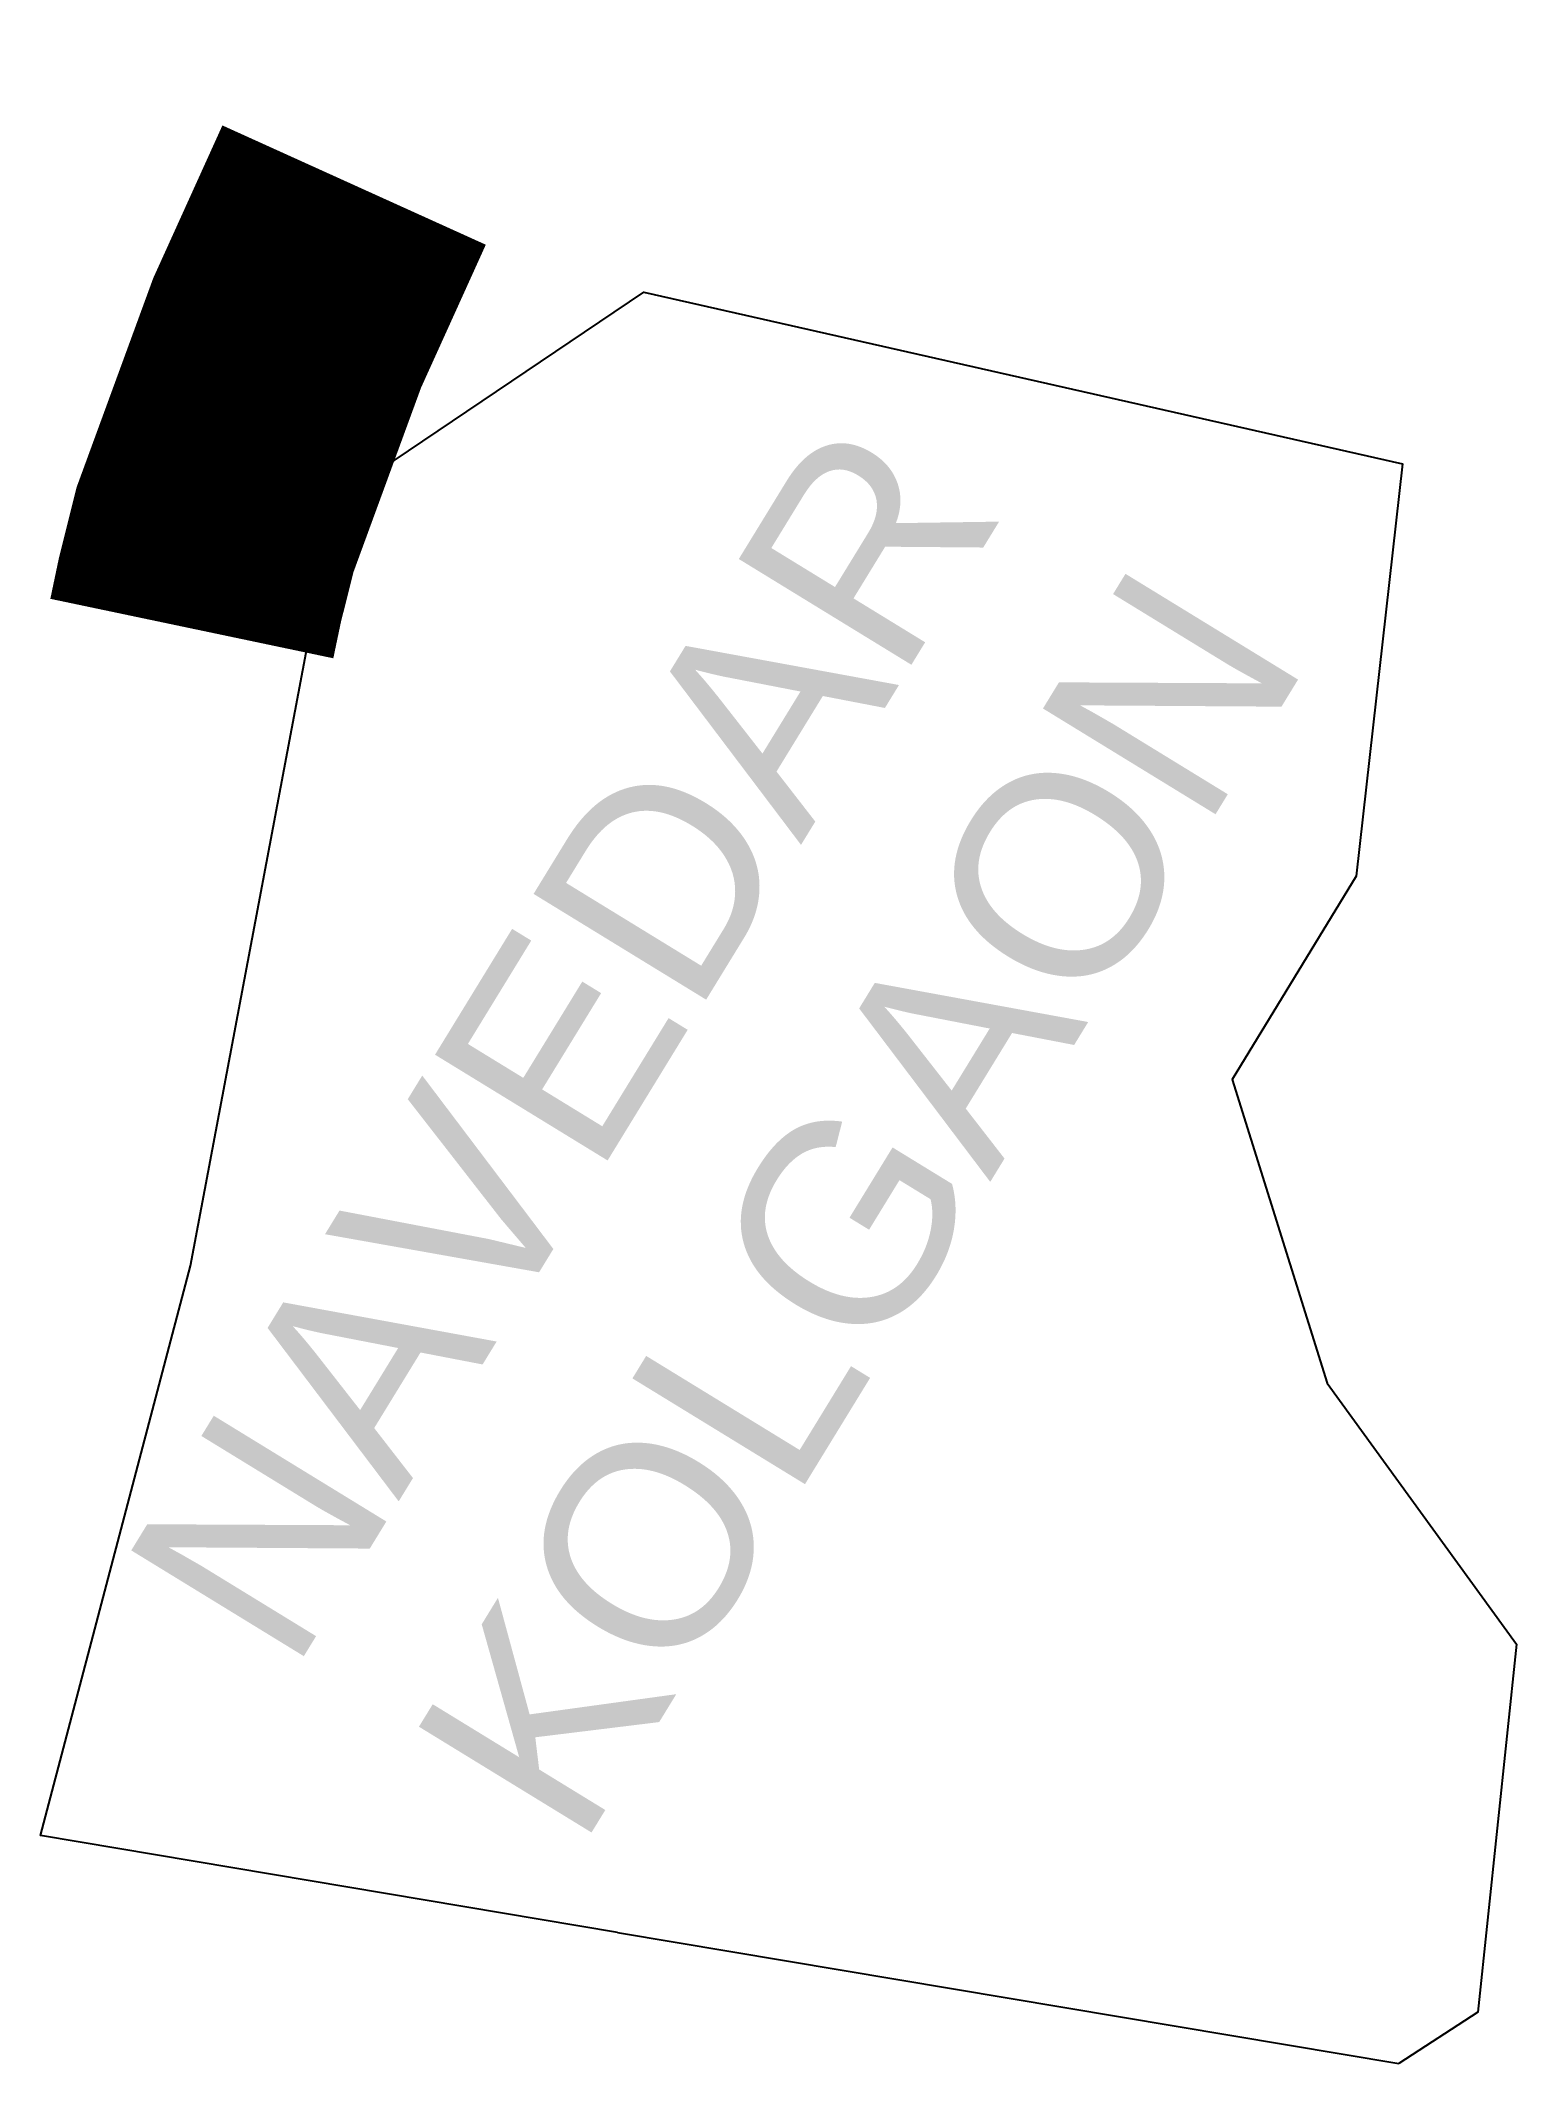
# Model space of a CAD drawing. Header units: metres. Extents: x 274939 to 275194, y 2079321 to 2079670.
import ezdxf

# ---------------------------------------------------------------- set-up
doc = ezdxf.new("R2010")
doc.units = ezdxf.units.M
for name, color, linetype in [('ARTIFICIALLY PROTECTED', 10, 'Continuous'), ('village', 3, 'Continuous'), ('VILLAGE NAME', 250, 'Continuous')]:
    doc.layers.add(name, color=color, linetype=linetype)
doc.styles.get("Standard").update_dxf_attribs({"font": 'simplex.shx'})

msp = doc.modelspace()

# ---------------------------------------------------------------- linework, layer by layer
at = {"layer": 'ARTIFICIALLY PROTECTED', "const_width": 50, "flags": 128}
msp.add_lwpolyline([(274992.81, 2079645.48), (274981.23, 2079619.91), (274968.76, 2079585.88), (274966.16, 2079575.51), (274964.75, 2079568.8)], dxfattribs=at)
at = {"layer": 'village', "flags": 128}
msp.add_lwpolyline([(275038.37, 2079343.35), (275173.48, 2079320.68)], dxfattribs=at)
at = {"layer": 'village', "color": 3}
for points in [[(275038.37, 2079343.35, 0), (274938.58, 2079360.1, 0), (274964.51, 2079458.6, 0), (274989.49, 2079590.92, 0), (275042.91, 2079626.99, 0), (275174.07, 2079597.3, 0), (275166.07, 2079526, 0), (275144.65, 2079490.83, 0), (275161.06, 2079438.34, 0)], [(275161.06, 2079438.34, 0), (275193.81, 2079393.21, 0), (275187.12, 2079329.57, 0), (275173.48, 2079320.68, 0)]]:
    msp.add_polyline3d(points, dxfattribs=at)

# ---------------------------------------------------------------- texts
at = {"layer": 'VILLAGE NAME', "insert": (274952.18, 2079405.99), "char_height": 35, "attachment_point": 1, "rotation": 58.4979}
msp.add_mtext_dynamic_manual_height_columns('{\\fArial|b0|i0|c0|p34;NAVEDAR\\PKOLGAON}', width=315.7995, gutter_width=543.74, heights=[0], dxfattribs=at)

doc.saveas('drawing.dxf')
